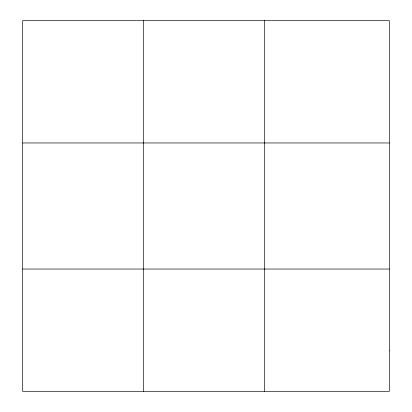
<?xml version="1.0" encoding="UTF-8"?>
<svg xmlns="http://www.w3.org/2000/svg" width="412" height="412" viewBox="0 0 412 412"><rect width="100%" height="100%" fill="white"/><g stroke="black" fill="none" stroke-linecap="round" stroke-linejoin="round"><path stroke-width="0.62" d="M143.675 391.4L143.675 20.6M264.659 391.4L264.659 20.6M22.691 142.964L389.309 142.964M22.691 269.036L389.309 269.036M389.309 350.612L389.309 391.4L22.691 391.4L22.691 20.6L389.309 20.6L389.309 350.612"/></g></svg>
